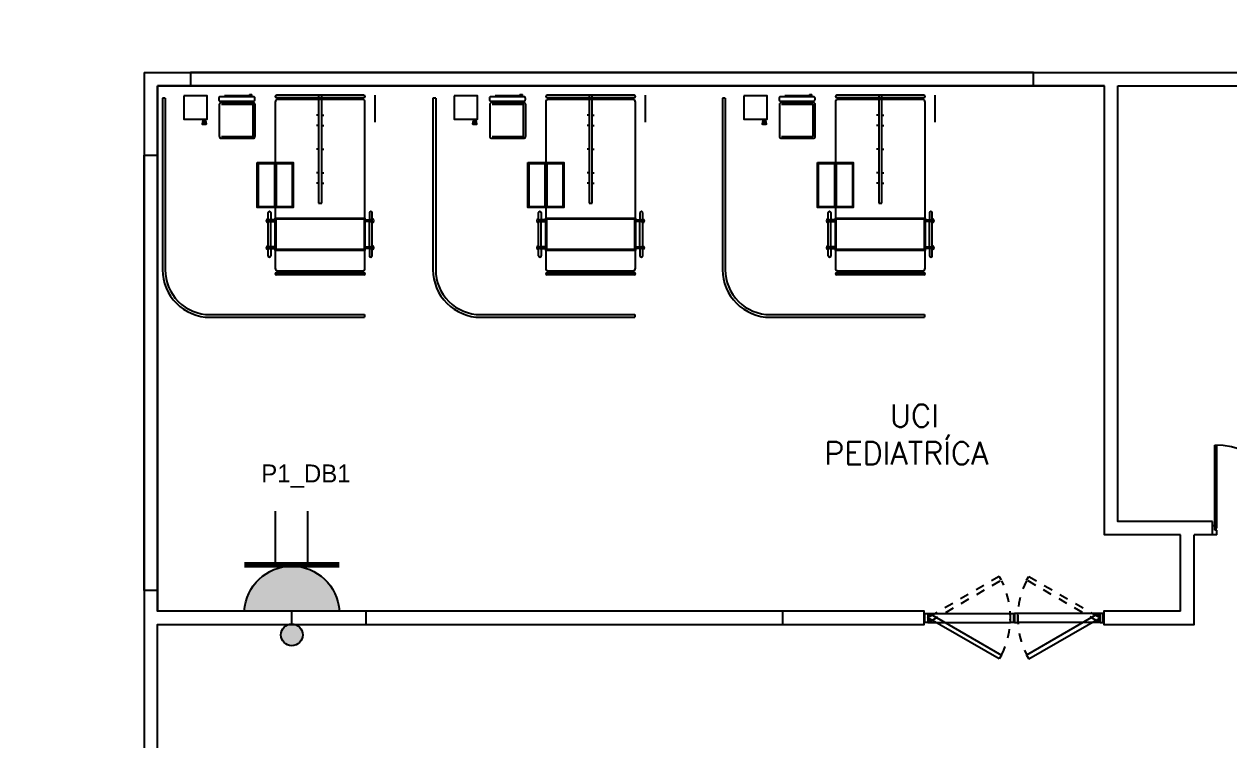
# Model space of a CAD drawing. Header units: metres. Extents: x -39 to 21688, y -24 to 9022.
# Drawn here: x 142.68 to 156.11, y 49.01 to 56.99 of the extents above; entities that cross this region are included whole.
import ezdxf

# ---------------------------------------------------------------- set-up
doc = ezdxf.new("R2010")
doc.units = ezdxf.units.M
doc.header["$MEASUREMENT"] = 0
doc.linetypes.add('HIDDEN2', pattern=[4.7625, 3.175, -1.5875])
doc.linetypes.add('HIDDEN4', pattern=[0.09375, 0.0625, -0.03125])
for name, color, linetype in [('AN-TEXTO', 3, 'Continuous'), ('AR-MOBILIRIO', 1, 'Continuous'), ('AR-MUROS', 6, 'Continuous'), ('AR-PUERTAS', 2, 'Continuous'), ('AR-SUELO', 1, 'Continuous'), ('AR-VENTANAS', 2, 'Continuous')]:
    doc.layers.add(name, color=color, linetype=linetype)
doc.styles.add('REGULAR-2.5', font='romans.shx', dxfattribs={"height": 2.5})

# ---------------------------------------------------------------- blocks, each defined once
blk = doc.blocks.new('AR-CAMILLA 2')
at = {"layer": 'AR-MOBILIRIO'}
for p, q in [((-0.11, 0.319, 0), (-0.41, 0.319, 0)), ((1.377, 0.287, 0), (0.897, 0.287, 0)), ((0.977, 0.207, 0), (0.977, 0.27, 0)), ((0.997, 0.27, 0), (0.997, 0.207, 0)), ((1.277, 0.207, 0), (1.277, 0.27, 0)), ((1.297, 0.27, 0), (1.297, 0.207, 0)), ((-0.41, 0.195, 0), (-0.41, -0.78, 0)), ((-0.385, -0.78, 0), (-0.385, 0.195, 0)), ((-0.385, 0.157, 0), (-0.365, 0.157, 0)), ((-0.365, 0.177, 0), (-0.365, -0.763, 0)), ((1.515, 0.207, 0), (-0.335, 0.207, 0)), ((0.897, 0.257, 0), (0.977, 0.257, 0)), ((0.957, -0.793, 0), (0.957, 0.207, 0)), ((0.957, 0.207, 0), (1.317, 0.207, 0)), ((0.967, -0.783, 0), (0.967, 0.197, 0)), ((0.967, 0.197, 0), (1.307, 0.197, 0)), ((1.277, 0.257, 0), (0.997, 0.257, 0)), ((1.297, 0.257, 0), (1.377, 0.257, 0)), ((1.307, 0.197, 0), (1.307, -0.783, 0)), ((1.317, 0.207, 0), (1.317, -0.793, 0)), ((1.545, -0.763, 0), (1.545, 0.177, 0)), ((1.565, 0.157, 0), (1.545, 0.157, 0)), ((1.565, -0.78, 0), (1.565, 0.195, 0)), ((1.59, 0.195, 0), (1.59, -0.78, 0)), ((2.032, -1.52, 0), (2.032, 0.2, 0)), ((2.032, 0.2, 0), (2.062, 0.2, 0)), ((2.062, -1.52, 0), (2.062, 0.2, 0)), ((-0.19, -0.275, 0), (-0.19, -0.252, 0)), ((-0.073, -0.275, 0), (-0.073, -0.252, 0)), ((0.19, -0.275, 0), (0.19, -0.252, 0)), ((0.453, -0.275, 0), (0.453, -0.252, 0)), ((0.57, -0.275, 0), (0.57, -0.252, 0)), ((0.79, -0.275, 0), (-0.41, -0.275, 0)), ((-0.41, -0.275, 0), (-0.41, -0.31, 0)), ((-0.41, -0.31, 0), (0.79, -0.31, 0)), ((-0.19, -0.31, 0), (-0.19, -0.333, 0)), ((-0.073, -0.31, 0), (-0.073, -0.333, 0)), ((0.19, -0.31, 0), (0.19, -0.333, 0)), ((0.453, -0.31, 0), (0.453, -0.333, 0)), ((0.57, -0.31, 0), (0.57, -0.333, 0)), ((0.79, -0.31, 0), (0.79, -0.275, 0)), ((0.35, -0.603, 0), (0.83, -0.603, 0)), ((0.35, -0.783, 0), (0.35, -0.603, 0)), ((0.83, -0.783, 0), (0.83, -0.603, 0)), ((-0.385, -0.743, 0), (-0.365, -0.743, 0)), ((-0.335, -0.793, 0), (1.515, -0.793, 0)), ((0.34, -0.793, 0), (0.84, -0.793, 0)), ((0.35, -0.783, 0), (0.83, -0.783, 0)), ((0.35, -0.803, 0), (0.83, -0.803, 0)), ((0.35, -0.983, 0), (0.35, -0.803, 0)), ((0.83, -0.983, 0), (0.83, -0.803, 0)), ((1.317, -0.793, 0), (0.957, -0.793, 0)), ((1.307, -0.783, 0), (0.967, -0.783, 0)), ((0.977, -0.793, 0), (0.977, -0.856, 0)), ((0.997, -0.856, 0), (0.997, -0.793, 0)), ((1.277, -0.793, 0), (1.277, -0.856, 0)), ((1.297, -0.856, 0), (1.297, -0.793, 0)), ((1.565, -0.743, 0), (1.545, -0.743, 0)), ((0.897, -0.843, 0), (0.977, -0.843, 0)), ((1.377, -0.873, 0), (0.897, -0.873, 0)), ((1.277, -0.843, 0), (0.997, -0.843, 0)), ((1.297, -0.843, 0), (1.377, -0.843, 0)), ((-0.419, -1.081, 0), (-0.419, -1.054, 0)), ((-0.394, -1.054, 0), (-0.419, -1.054, 0)), ((-0.331, -1.054, 0), (-0.346, -1.054, 0)), ((-0.309, -1.042, 0), (-0.309, -1.392, 0)), ((0.044, -1.04, 0), (-0.306, -1.04, 0)), ((0.35, -0.983, 0), (0.83, -0.983, 0)), ((-0.419, -1.081, 0), (-0.394, -1.081, 0)), ((-0.407, -1.358, 0), (-0.407, -1.081, 0)), ((-0.346, -1.081, 0), (-0.331, -1.081, 0)), ((-0.134, -1.582, 0), (-0.144, -1.582, 0)), ((-0.144, -1.812, 0), (-0.144, -1.584, 0)), ((-0.134, -1.587, 0), (-0.144, -1.587, 0)), ((-0.119, -1.6, 0), (-0.119, -1.569, 0)), ((-0.114, -1.601, 0), (-0.114, -1.568, 0)), ((-0.109, -1.602, 0), (-0.109, -1.567, 0)), ((-0.104, -1.603, 0), (-0.104, -1.566, 0)), ((-0.099, -1.604, 0), (-0.099, -1.565, 0)), ((-0.094, -1.605, 0), (-0.094, -1.565, 0)), ((-0.089, -1.605, 0), (-0.089, -1.564, 0)), ((-0.378, -2.02, 0), (1.532, -2.02, 0)), ((-0.378, -2.02, 0), (-0.378, -2.05, 0)), ((-0.378, -2.05, 0), (1.532, -2.05, 0))]:
    blk.add_line(p, q, dxfattribs=at)
at = {"layer": 'AR-MOBILIRIO', "elevation": 0}
for points in [[(0.34, -0.993), (0.34, -0.593), (0.84, -0.593), (0.84, -0.993)], [(-0.404, -1.812), (-0.144, -1.812), (-0.144, -1.552), (-0.404, -1.552)]]:
    blk.add_lwpolyline(points, close=True, dxfattribs=at)
for points in [[(-0.394, -1.035), (-0.394, -1.406, 0.414214), (-0.379, -1.421), (-0.361, -1.421, 0.414214), (-0.346, -1.406), (-0.346, -1.035, 0.414214), (-0.361, -1.02), (-0.379, -1.02, 0.414214)], [(-0.331, -1.042), (-0.331, -1.392, 0.414214), (-0.306, -1.417), (0.044, -1.417, 0.414214), (0.069, -1.392), (0.069, -1.042, 0.414214), (0.044, -1.017), (-0.306, -1.017, 0.414214)], [(-0.131, -1.572), (-0.091, -1.564, -0.487928), (-0.085, -1.569), (-0.085, -1.6, -0.487928), (-0.091, -1.605), (-0.131, -1.598, -0.344151), (-0.134, -1.593), (-0.134, -1.576, -0.344151)]]:
    blk.add_lwpolyline(points, format="xyb", close=True, dxfattribs=at)
blk.add_lwpolyline([(0.047, -1.392), (0.047, -1.042)], dxfattribs=at)
at = {"layer": 'AR-MOBILIRIO'}
for centre, radius, start, end in [((0.897, 0.272, 0), 0.015, 90, 270), ((0.987, 0.287, 0), 0.02, 360, 180), ((0.987, 0.27, 0), 0.01, 360, 180), ((1.287, 0.287, 0), 0.02, 360, 180), ((1.287, 0.27, 0), 0.01, 360, 180), ((1.377, 0.272, 0), 0.015, 270, 90), ((-0.397, 0.195, 0), 0.0125, 360, 180), ((-0.335, 0.177, 0), 0.03, 90, 180), ((1.515, 0.177, 0), 0.03, 360, 90), ((1.578, 0.195, 0), 0.0125, 360, 180), ((-0.397, -0.78, 0), 0.0125, 180, 360), ((-0.335, -0.763, 0), 0.03, 180, 270), ((1.515, -0.763, 0), 0.03, 270, 360), ((1.578, -0.78, 0), 0.0125, 180, 360), ((0.897, -0.858, 0), 0.015, 90, 270), ((0.987, -0.873, 0), 0.02, 180, 360), ((0.987, -0.856, 0), 0.01, 180, 360), ((1.287, -0.873, 0), 0.02, 180, 360), ((1.287, -0.856, 0), 0.01, 180, 360), ((1.377, -0.858, 0), 0.015, 270, 90), ((-0.306, -1.042, 0), 0.0029, 90, 180), ((0.044, -1.042, 0), 0.0029, 360, 90), ((1.532, -1.52, 0), 0.5, 270, 360), ((1.532, -1.52, 0), 0.53, 270, 360)]:
    blk.add_arc(centre, radius, start, end, dxfattribs=at)
blk = doc.blocks.new('111111')
at = {"layer": 'AR-PUERTAS', "linetype": 'Continuous'}
for p, q in [((254.317, 121.561), (254.317, 122.51)), ((254.342, 121.586), (254.342, 122.51)), ((256.267, 122.51), (256.242, 122.51)), ((256.242, 121.586), (256.242, 122.51)), ((256.267, 121.561), (256.267, 122.51)), ((254.292, 121.511), (254.292, 121.611)), ((254.317, 121.611), (254.292, 121.611)), ((254.342, 121.511), (254.292, 121.511)), ((254.342, 121.586), (254.317, 121.586)), ((254.342, 121.561), (254.317, 121.561)), ((254.342, 121.511), (254.342, 121.561)), ((256.242, 121.586), (256.267, 121.586)), ((256.242, 121.511), (256.242, 121.561)), ((256.242, 121.561), (256.267, 121.561)), ((256.242, 121.511), (256.292, 121.511)), ((256.267, 121.611), (256.292, 121.611)), ((256.292, 121.511), (256.292, 121.611))]:
    blk.add_line(p, q, dxfattribs=at)
for centre, start, end in [((254.297, 121.512), 5.0221, 88.847), ((256.287, 121.512), 91.153, 174.9779)]:
    blk.add_arc(centre, 0.999, start, end, dxfattribs=at)
blk = doc.blocks.new('AR-PUERTA DE DOBLE BATEO')
at = {"layer": 'AR-PUERTAS', "linetype": 'HIDDEN2'}
for p, q in [((-0.05, 0.953), (-0.05, 0.035)), ((0.05, 0.953), (0.05, 0.035)), ((-0.05, -0.965), (-0.05, -0.047)), ((0.05, -0.965), (0.05, -0.047))]:
    blk.add_line(p, q, dxfattribs=at)
at = {"layer": 'AR-PUERTAS', "color": 1, "linetype": 'HIDDEN4'}
for points in [[(-0.461, 0.158), (-0.002, 0.953), (0.039, 0.929), (-0.42, 0.134)], [(-0.461, -0.17), (-0.002, -0.965), (0.039, -0.941), (-0.42, -0.146)]]:
    blk.add_lwpolyline(points, close=True, dxfattribs=at)
at = {"layer": 'AR-PUERTAS'}
for points in [[(0.05, 0.988), (-0.05, 0.988), (-0.05, 0.953), (0.05, 0.953)], [(0.456, 0.158), (-0.002, 0.953), (-0.044, 0.929), (0.415, 0.134)], [(-0.04, 0.988), (-0.04, 0.994), (0.04, 0.994), (0.04, 0.988)], [(0.05, 0.035), (-0.05, 0.035), (-0.05, 0), (0.05, 0)], [(-0.04, -0.006), (-0.04, 0), (0.04, 0), (0.04, -0.006)], [(0.05, -0.047), (-0.05, -0.047), (-0.05, -0.012), (0.05, -0.012)], [(-0.04, -0.006), (-0.04, -0.012), (0.04, -0.012), (0.04, -0.006)], [(0.456, -0.17), (-0.002, -0.965), (-0.044, -0.941), (0.415, -0.146)], [(0.05, -1), (-0.05, -1), (-0.05, -0.965), (0.05, -0.965)], [(-0.04, -1), (-0.04, -1.006), (0.04, -1.006), (0.04, -1)]]:
    blk.add_lwpolyline(points, close=True, dxfattribs=at)
at = {"layer": 'AR-PUERTAS', "color": 1, "linetype": 'HIDDEN4'}
for centre, start, end in [((-0.002, 0.963), 243.6523, 296.3478), ((-0.002, -0.975), 63.6523, 116.3478)]:
    blk.add_arc(centre, 0.928, start, end, dxfattribs=at)
blk = doc.blocks.new('16A twin WP')
at = {"ltscale": 8}
h = blk.add_hatch(color=256, dxfattribs=at)
edge = h.paths.add_edge_path()
edge.add_ellipse((17.39, -0.95), major_axis=(0.17, 17.42), ratio=1, start_angle=273.7089, end_angle=447.4296, ccw=False)
edge.add_line((34.79, 0), (0, 0))
h = blk.add_hatch(color=256, dxfattribs=at)
edge = h.paths.add_edge_path()
edge.add_ellipse((17.39, -8.68), major_axis=(-2.81, 2.81), ratio=1, start_angle=0, end_angle=360)
for p, q in [((11.47, 16.91), (11.47, 36.51)), ((23.31, 16.91), (23.31, 36.51)), ((34.79, 0), (0, 0)), ((17.39, -4.7), (17.39, 0))]:
    blk.add_line(p, q, dxfattribs=at)
at = {"ltscale": 8, "const_width": 2}
blk.add_lwpolyline([(34.79, 16.91), (-0.01, 16.91)], dxfattribs=at)
at = {"ltscale": 8, "extrusion": (0, 0, -1)}
blk.add_ellipse((17.39, -0.95), major_axis=(0.17, 17.42), ratio=1, start_param=-1.525934, end_param=1.506063, dxfattribs=at)
at = {"ltscale": 8}
blk.add_ellipse((17.39, -8.68), major_axis=(-2.81, 2.81), ratio=1, start_param=3.926991, end_param=10.210176, dxfattribs=at)

msp = doc.modelspace()

# ---------------------------------------------------------------- linework, layer by layer
at = {"layer": 'AR-MUROS'}
for p, q in [((144.01989, 56.44698), (237.95949, 56.44698)), ((144.16989, 56.29698), (154.71989, 56.29698)), ((154.71989, 56.29698), (144.16989, 56.29698))]:
    msp.add_line(p, q, dxfattribs=at)
for points in [[(144.01989, 56.44698), (144.01989, 50.29698), (144.01989, 48.79698), (144.16989, 48.79698), (144.16989, 50.29698), (152.71329, 50.29698), (152.71329, 50.44698), (144.16989, 50.44698)], [(155.56989, 51.29698), (154.71989, 51.29698), (154.71989, 56.29698)], [(154.86989, 56.29698), (159.71989, 56.29698)], [(154.86989, 56.29698), (159.71989, 56.29698)], [(155.92502, 51.44698), (154.86989, 51.44698), (154.86989, 56.29698)], [(155.92502, 51.29698), (155.92502, 51.44698)], [(155.56989, 50.44698), (154.71329, 50.44698), (154.71329, 50.29698), (155.56989, 50.29698), (155.71989, 50.29698), (155.71989, 51.29698)], [(155.56989, 50.44698), (155.56989, 51.29698)], [(155.92502, 51.29698), (155.71989, 51.29698)]]:
    msp.add_lwpolyline(points, dxfattribs=at)
msp.add_lwpolyline([(144.16989, 56.29698), (144.16989, 50.44698)], close=True, dxfattribs=at)
at = {"layer": 'AR-PUERTAS'}
msp.add_circle((164.88265, 27.62249), 40.08066, dxfattribs=at)
at = {"layer": 'AR-VENTANAS'}
for points in [[(153.93093, 56.44698), (144.53462, 56.44698), (144.53462, 56.29698), (153.93093, 56.29698)], [(144.16989, 50.6783), (144.01989, 50.6783), (144.01989, 55.52439), (144.16989, 55.52439)], [(151.13511, 50.44698), (146.49138, 50.44698), (146.49138, 50.29698), (151.13511, 50.29698)]]:
    msp.add_lwpolyline(points, close=True, dxfattribs=at)

# ---------------------------------------------------------------- block references
msp.add_blockref('111111', (-98.36717, -70.21412))
at = {"layer": 'AR-MUROS', "rotation": 270}
for p in [(146.27342, 55.78216, 0), (149.28809, 55.78216, 0), (152.51536, 55.78216, 0)]:
    msp.add_blockref('AR-CAMILLA 2', p, dxfattribs=at)
at = {"layer": 'AR-PUERTAS', "rotation": 270.0000135837768}
msp.add_blockref('AR-PUERTA DE DOBLE BATEO', (153.71937, 50.37198), dxfattribs=at)
at = {"layer": 'AR-SUELO', "xscale": 0.0304565344946113, "yscale": 0.0304565344946113, "zscale": 0.0304565344946113}
msp.add_blockref('16A twin WP', (145.1353, 50.4469), dxfattribs=at)

# ---------------------------------------------------------------- texts
at = {"layer": 'AN-TEXTO', "insert": (150.81699, 52.74773), "char_height": 0.25, "attachment_point": 1, "style": 'REGULAR-2.5'}
msp.add_mtext_dynamic_manual_height_columns('\\pi1.51253;UCI\\P\\pi0.78039;PEDIATRÍCA ', width=3.5369651, gutter_width=1.25, heights=[0], dxfattribs=at)
at = {"layer": 'AR-VENTANAS', "insert": (145.32395, 52.08021), "char_height": 0.2, "attachment_point": 1}
msp.add_mtext_dynamic_manual_height_columns('P1_DB1', width=3.1262579, gutter_width=1, heights=[0], dxfattribs=at)

doc.saveas('drawing.dxf')
